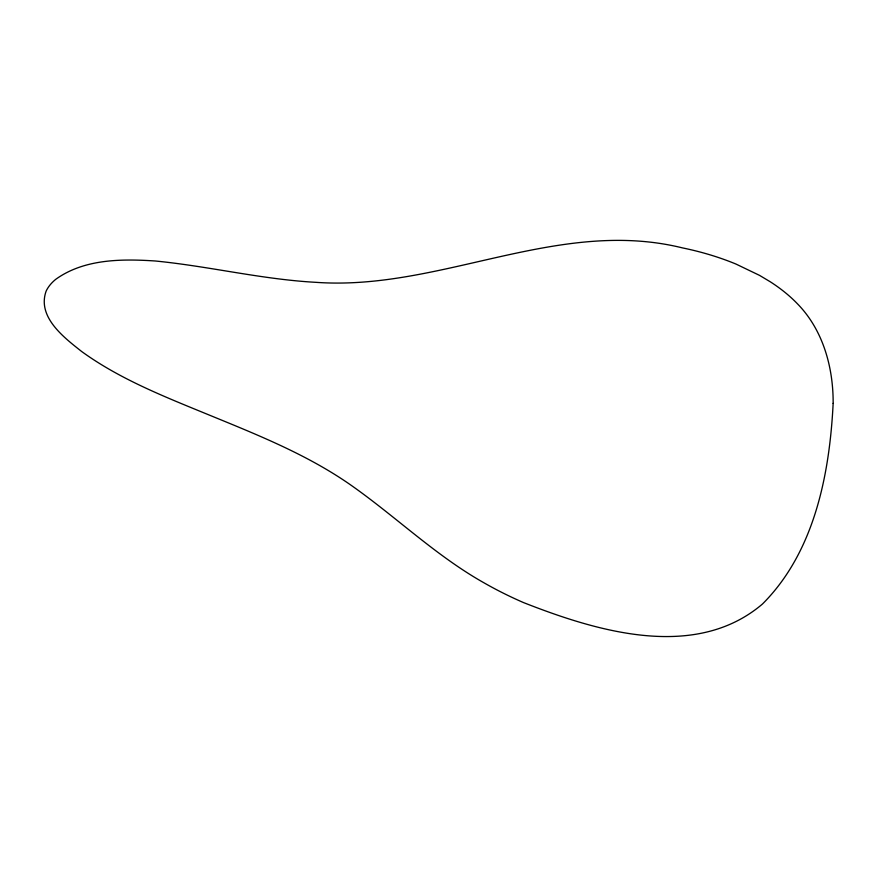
<?xml version="1.0" encoding="UTF-8"?>
<svg xmlns="http://www.w3.org/2000/svg" width="877" height="877" viewBox="0 0 877 877"><rect width="100%" height="100%" fill="white"/><g stroke="black" fill="none" stroke-linecap="round" stroke-linejoin="round"><path stroke-width="1.32" d="M833.15 403.398C829.587 474.304 814.503 552.082 762.431 604.056C695.154 661.258 596.579 631.308 523.481 602.565A383.008 221.125 0 0 1 484.367 583.03C436.154 555.985 396.327 517.079 351.337 485.419C307.279 454.516 256.917 434.608 207.421 414.306C164.12 396.525 119.897 379.182 81.714 351.545C63.988 337.524 36.911 317.068 46.108 291.175A64.459 37.218 0 0 1 55.722 279.335C84.148 258.847 121.673 258.792 155.218 260.984C209.077 266.246 261.938 279.412 316.071 282.339C440.188 291.142 557.849 217.189 682.427 247.884A216.104 124.764 0 0 1 736.011 264.076L759.581 275.4L770.335 281.824A208.364 120.302 0 0 1 797.642 304.001C823.163 330.201 833.347 367.562 833.15 403.398"/></g></svg>
